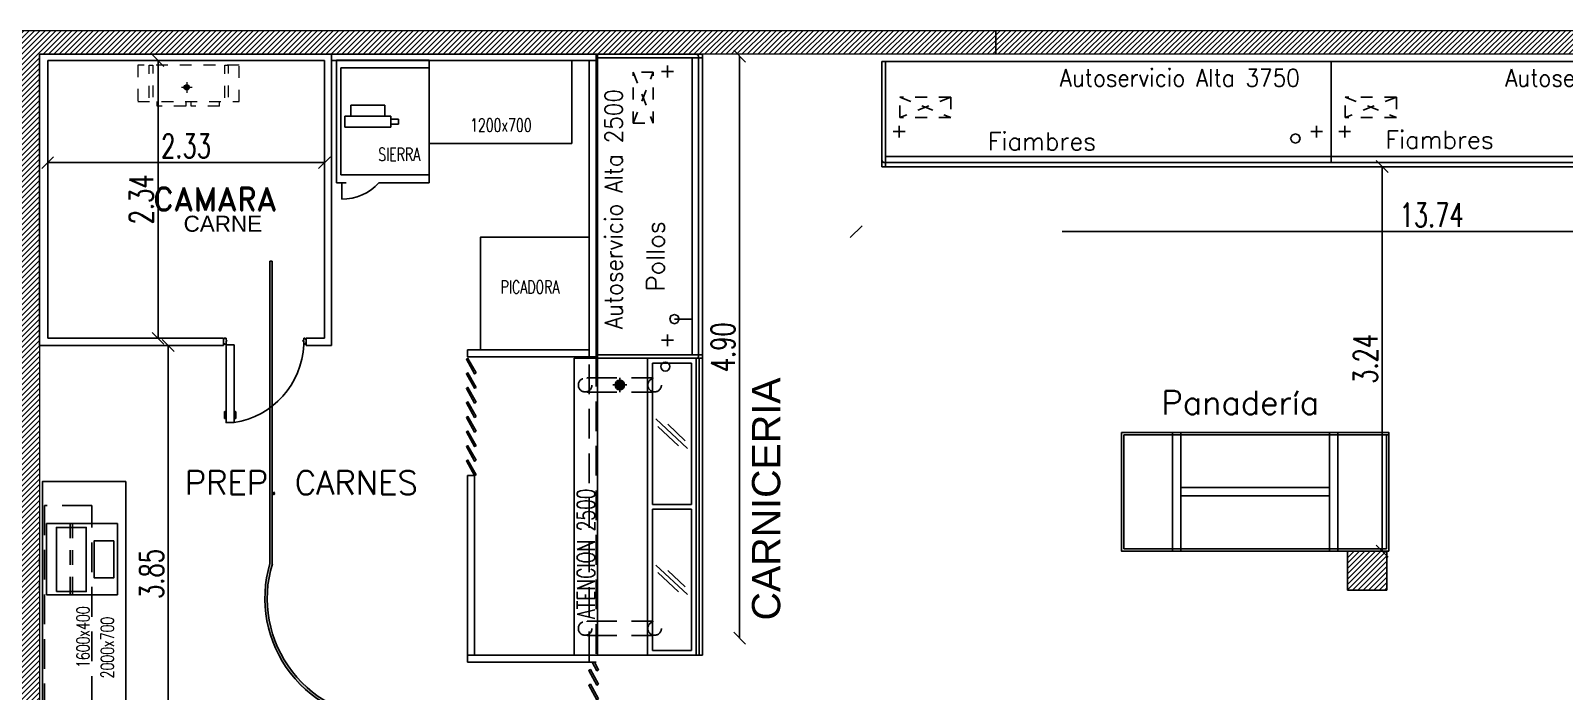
# Model space of a CAD drawing. Header units: millimetres. Extents: x 2448 to 2576, y 1154 to 1321.
# Drawn here: x 2499.49 to 2512.4, y 1220.45 to 1226.02 of the extents above; entities that cross this region are included whole.
import ezdxf
from ezdxf.enums import TextEntityAlignment as Align

# ---------------------------------------------------------------- set-up
doc = ezdxf.new("R2010")
doc.units = ezdxf.units.MM
for name, pattern in [('ACAD_ISO02W100', [15, 12, -3]), ('HIDDEN', [0.375, 0.25, -0.125]), ('HIDDEN2', [0.1875, 0.125, -0.0625]), ('TRATTEGGIATA2', [0.375, 0.25, -0.125]), ('X-REF T19$0$ACAD_ISO02W100', [15, 12, -3])]:
    doc.linetypes.add(name, pattern=pattern)
for name, color, linetype in [('0_CAMARAS', 4, 'Continuous'), ('COTAS', 7, 'Continuous'), ('E_EQUIPAMIENTO', 1, 'Continuous'), ('E_EXHIBIDORAS', 1, 'Continuous'), ('E_INOXIDABLE', 81, 'Continuous'), ('IMS - EQUIPOS', 123, 'Continuous'), ('INOXI', 1, 'Continuous'), ('T_TEXTOS', 3, 'Continuous'), ('T_TEXTOS-EQUIPAMIENTO', 5, 'Continuous'), ('X-REF T19$0$A-CARPINTERIA METALICA', 1, 'Continuous'), ('X-REF T19$0$A-HATCH', 8, 'Continuous'), ('X-REF T19$0$A-MAMPOSTERIA', 5, 'Continuous'), ('X-REF T19$0$A-MURO DE CAMARAS', 140, 'Continuous')]:
    doc.layers.add(name, color=color, linetype=linetype)
doc.layers.add('E-EVAPORADORES', color=253, linetype='Continuous', lineweight=15)
doc.styles.add('Arial', font='arial.ttf', dxfattribs={"height": 0.25})
doc.styles.add('COTAS', font='ROMANS.shx', dxfattribs={"width": 0.7})
doc.styles.add('ROMAND', font='romand', dxfattribs={"height": 0.15})
doc.styles.add('ROMANS', font='ROMANS')
doc.styles.add('ROMANS20', font='romans.shx', dxfattribs={"width": 0.9, "height": 2})
doc.styles.get("Standard").update_dxf_attribs({"font": 'arial.ttf'})
doc.styles.add('TESTI15', font='romans.shx', dxfattribs={"width": 0.9, "height": 1.5})
doc.dimstyles.new('COTA-I-N-2-85', dxfattribs={"dimscale": 0, "dimtxt": 0.2, "dimasz": 0.1, "dimexe": 0, "dimexo": 0, "dimgap": 0.04, "dimtad": 1, "dimzin": 1, "dimdsep": 46, "dimtxsty": 'COTAS', "dimblk": 'OBLIQUE', "dimcen": 0.1, "dimse1": 1, "dimse2": 1, "dimclrd": 256, "dimclre": 256, "dimclrt": 256, "dimadec": 0, "dimazin": 0, "dimtfac": 1, "dimtmove": 1, "dimatfit": 3, "dimldrblk": 'OBLIQUE', "dimfxl": 1, "dimtvp": -0.8, "dimtolj": 1, "dimtzin": 0, "dimarcsym": 0})
pattern_1 = [(45, (2241.705422, 1029.624675), (-0.0224506403, 0.0224506403), [])]

# ---------------------------------------------------------------- blocks, each defined once
blk = doc.blocks.new('_Oblique')
at = {"color": 0, "linetype": 'ByBlock', "lineweight": -2}
blk.add_line((-0.5, -0.5), (0.5, 0.5), dxfattribs=at)
blk = doc.blocks.new('*D66')
at = {"layer": 'COTAS', "linetype": 'ACAD_ISO02W100', "lineweight": -2, "transparency": 16777216}
blk.add_line((2510.866, 1221.635), (2510.866, 1224.873), dxfattribs=at)
at = {"layer": 'DEFPOINTS', "color": 0, "linetype": 'ACAD_ISO02W100', "transparency": 16777216}
for p in [(2510.741, 1224.873), (2510.866, 1224.873), (2510.741, 1221.635)]:
    blk.add_point(p, dxfattribs=at)
at = {"layer": 'COTAS', "linetype": 'ACAD_ISO02W100', "lineweight": -2, "transparency": 16777216, "xscale": 0.1, "yscale": 0.1, "zscale": 0.1}
for p, rotation in [((2510.866, 1224.873), 90), ((2510.866, 1221.635), 270)]:
    blk.add_blockref('_Oblique', p, dxfattribs=dict(at, rotation=rotation))
at = {"layer": 'COTAS', "linetype": 'ACAD_ISO02W100', "transparency": 16777216, "insert": (2510.726, 1223.254), "char_height": 0.2, "attachment_point": 5, "rotation": 90, "style": 'COTAS'}
blk.add_mtext('\\A1;3.24', dxfattribs=at)
blk = doc.blocks.new('*D67')
at = {"layer": 'COTAS', "linetype": 'ACAD_ISO02W100', "lineweight": -2, "transparency": 16777216}
blk.add_line((2505.458, 1220.902), (2505.458, 1225.802), dxfattribs=at)
at = {"layer": 'DEFPOINTS', "color": 0, "linetype": 'ACAD_ISO02W100', "transparency": 16777216}
for p in [(2504.835, 1225.802), (2505.458, 1225.802), (2504.835, 1220.902)]:
    blk.add_point(p, dxfattribs=at)
at = {"layer": 'COTAS', "linetype": 'ACAD_ISO02W100', "lineweight": -2, "transparency": 16777216, "xscale": 0.1, "yscale": 0.1, "zscale": 0.1}
for p, rotation in [((2505.458, 1225.802), 90), ((2505.458, 1220.902), 270)]:
    blk.add_blockref('_Oblique', p, dxfattribs=dict(at, rotation=rotation))
at = {"layer": 'COTAS', "linetype": 'ACAD_ISO02W100', "transparency": 16777216, "insert": (2505.318, 1223.352), "char_height": 0.2, "attachment_point": 5, "rotation": 90, "style": 'COTAS'}
blk.add_mtext('\\A1;4.90', dxfattribs=at)
blk = doc.blocks.new('*D68')
at = {"layer": 'COTAS', "linetype": 'ACAD_ISO02W100', "lineweight": -2, "transparency": 16777216}
blk.add_line((2500.648, 1223.367), (2500.648, 1219.52), dxfattribs=at)
at = {"layer": 'DEFPOINTS', "color": 0, "linetype": 'ACAD_ISO02W100', "transparency": 16777216}
for p in [(2500.519, 1223.367), (2500.434, 1219.52), (2500.648, 1219.52)]:
    blk.add_point(p, dxfattribs=at)
at = {"layer": 'COTAS', "linetype": 'ACAD_ISO02W100', "lineweight": -2, "transparency": 16777216, "xscale": 0.1, "yscale": 0.1, "zscale": 0.1}
for p, rotation in [((2500.648, 1223.367), 90), ((2500.648, 1219.52), 270)]:
    blk.add_blockref('_Oblique', p, dxfattribs=dict(at, rotation=rotation))
at = {"layer": 'COTAS', "linetype": 'ACAD_ISO02W100', "transparency": 16777216, "insert": (2500.508, 1221.443), "char_height": 0.2, "attachment_point": 5, "rotation": 90, "style": 'COTAS'}
blk.add_mtext('\\A1;3.85', dxfattribs=at)
blk = doc.blocks.new('*D89')
at = {"layer": 'COTAS', "linetype": 'ACAD_ISO02W100', "lineweight": -2, "transparency": 16777216}
blk.add_line((2500.562, 1223.427), (2500.562, 1225.767), dxfattribs=at)
at = {"layer": 'DEFPOINTS', "color": 0, "linetype": 'ACAD_ISO02W100', "transparency": 16777216}
for p in [(2500.562, 1225.767), (2500.86, 1225.767), (2500.373, 1223.427)]:
    blk.add_point(p, dxfattribs=at)
at = {"layer": 'COTAS', "linetype": 'ACAD_ISO02W100', "lineweight": -2, "transparency": 16777216, "xscale": 0.1, "yscale": 0.1, "zscale": 0.1}
for p, rotation in [((2500.562, 1225.767), 90), ((2500.562, 1223.427), 270)]:
    blk.add_blockref('_Oblique', p, dxfattribs=dict(at, rotation=rotation))
at = {"layer": 'COTAS', "linetype": 'ACAD_ISO02W100', "transparency": 16777216, "insert": (2500.422, 1224.597), "char_height": 0.2, "attachment_point": 5, "rotation": 90, "style": 'COTAS'}
blk.add_mtext('\\A1;2.34', dxfattribs=at)
blk = doc.blocks.new('*D69')
at = {"layer": 'COTAS', "linetype": 'ACAD_ISO02W100', "lineweight": -2, "transparency": 16777216}
blk.add_line((2501.963, 1224.906), (2499.633, 1224.906), dxfattribs=at)
at = {"layer": 'DEFPOINTS', "color": 0, "linetype": 'ACAD_ISO02W100', "transparency": 16777216}
for p in [(2499.633, 1225.291), (2501.963, 1225.291), (2499.633, 1224.906)]:
    blk.add_point(p, dxfattribs=at)
at = {"layer": 'COTAS', "linetype": 'ACAD_ISO02W100', "lineweight": -2, "transparency": 16777216, "xscale": 0.1, "yscale": 0.1, "zscale": 0.1, "rotation": 180}
blk.add_blockref('_Oblique', (2499.633, 1224.906), dxfattribs=at)
at = {"layer": 'COTAS', "linetype": 'ACAD_ISO02W100', "lineweight": -2, "transparency": 16777216, "xscale": 0.1, "yscale": 0.1, "zscale": 0.1}
blk.add_blockref('_Oblique', (2501.963, 1224.906), dxfattribs=at)
at = {"layer": 'COTAS', "linetype": 'ACAD_ISO02W100', "transparency": 16777216, "insert": (2500.798, 1225.046), "char_height": 0.2, "attachment_point": 5, "style": 'COTAS'}
blk.add_mtext('\\A1;2.33', dxfattribs=at)
blk = doc.blocks.new('*D94')
at = {"layer": 'COTAS', "linetype": 'ACAD_ISO02W100', "lineweight": -2, "transparency": 16777216}
blk.add_line((2520.173, 1224.325), (2506.438, 1224.325), dxfattribs=at)
at = {"layer": 'DEFPOINTS', "color": 0, "linetype": 'ACAD_ISO02W100', "transparency": 16777216}
for p in [(2506.438, 1224.873), (2520.173, 1224.873), (2506.438, 1224.325)]:
    blk.add_point(p, dxfattribs=at)
at = {"layer": 'COTAS', "linetype": 'ACAD_ISO02W100', "lineweight": -2, "transparency": 16777216, "xscale": 0.1, "yscale": 0.1, "zscale": 0.1, "rotation": 180}
blk.add_blockref('_Oblique', (2506.438, 1224.325), dxfattribs=at)
at = {"layer": 'COTAS', "linetype": 'ACAD_ISO02W100', "lineweight": -2, "transparency": 16777216, "xscale": 0.1, "yscale": 0.1, "zscale": 0.1}
blk.add_blockref('_Oblique', (2520.173, 1224.325), dxfattribs=at)
at = {"layer": 'COTAS', "linetype": 'ACAD_ISO02W100', "transparency": 16777216, "insert": (2511.283, 1224.465), "char_height": 0.2, "attachment_point": 5, "style": 'COTAS'}
blk.add_mtext('\\A1;13.74', dxfattribs=at)
blk = doc.blocks.new('EVAPORADOR')
at = {"layer": 'E-EVAPORADORES', "linetype": 'HIDDEN', "ltscale": 0.5}
for p, q in [((-0.41, 0), (-0.41, -1.14)), ((0, 0), (-0.41, 0)), ((0, -1.14), (0, 0)), ((-0.46, -0.54), (-0.46, -0.22)), ((-0.41, -0.54), (-0.46, -0.54)), ((-0.46, -0.92), (-0.46, -0.6)), ((-0.46, -0.6), (-0.41, -0.6)), ((-0.41, -0.54), (-0.41, -0.6)), ((-0.41, -1.14), (0, -1.14))]:
    blk.add_line(p, q, dxfattribs=at)
at = {"layer": 'E-EVAPORADORES', "linetype": 'Continuous', "lineweight": 5}
for p, q in [((-0.46, -0.22), (-0.41, -0.22)), ((-0.25, -0.611), (-0.25, -0.491)), ((-0.19, -0.551), (-0.31, -0.551)), ((-0.275, -0.551), (-0.225, -0.551)), ((-0.46, -0.92), (-0.41, -0.92))]:
    blk.add_line(p, q, dxfattribs=at)
at = {"layer": 'E-EVAPORADORES', "linetype": 'HIDDEN', "ltscale": 0.5, "flags": 128}
for points in [[(0, -0.128), (0, -0.168), (-0.41, -0.168), (-0.41, -0.128)], [(0, -0.978), (0, -1.018), (-0.41, -1.018), (-0.41, -0.978)]]:
    blk.add_lwpolyline(points, close=True, dxfattribs=at)
at = {"layer": 'E-EVAPORADORES', "linetype": 'Continuous', "lineweight": 5}
for radius in [0.03, 0.02]:
    blk.add_circle((-0.25, -0.551), radius, dxfattribs=at)
blk = doc.blocks.new('lateral derecho')
at = {"layer": 'E_EXHIBIDORAS', "color": 1}
for p, q in [((412153, 429715), (412153, 430550)), ((412153, 430550), (412153, 429700)), ((412153, 430550), (412153, 429700)), ((412153, 430550), (412153, 429700))]:
    blk.add_line(p, q, dxfattribs=at)
at = {"layer": 'E_EXHIBIDORAS'}
for p in [(412153, 429665), (412183, 430550)]:
    blk.add_line(p, (412153, 430550), dxfattribs=at)
at = {"layer": 'E_EXHIBIDORAS', "color": 3, "linetype": 'ByBlock'}
for p, q in [((412153, 429665), (412153, 430550)), ((412183, 429665), (412183, 430550)), ((412183, 429665), (412183, 430550)), ((412183, 429665), (412183, 430550)), ((412168, 429700), (412153, 429700)), ((412153, 429665), (412183, 429665))]:
    blk.add_line(p, q, dxfattribs=at)
at = {"layer": 'E_EXHIBIDORAS', "color": 3}
blk.add_line((412183, 429665), (412183, 430550), dxfattribs=at)
at = {"layer": 'E_EXHIBIDORAS', "color": 1, "linetype": 'ByBlock'}
blk.add_line((412183, 429665), (412183, 429715), dxfattribs=at)
at = {"layer": 'E_EXHIBIDORAS', "color": 3, "linetype": 'ByBlock'}
blk.add_arc((412167, 429716), 15.8, 272.9635, 357.0365, dxfattribs=at)
blk = doc.blocks.new('3750')
at = {"layer": 'E_EXHIBIDORAS'}
for p, q in [((408195, 430550), (411945, 430550)), ((408195, 430550), (408195, 429700)), ((411945, 430550), (411945, 429700)), ((408310, 429960), (408260, 429960)), ((408310, 429960), (408310, 430010)), ((408310, 429960), (408360, 429960)), ((408310, 429960), (408310, 429910)), ((411617, 429931), (411605, 429902)), ((411646, 429942), (411617, 429931)), ((411674, 429930), (411646, 429942)), ((411685, 429902), (411674, 429930)), ((411824, 429960), (411774, 429960)), ((411824, 429960), (411824, 430010)), ((411824, 429960), (411874, 429960)), ((411824, 429960), (411824, 429910)), ((411605, 429902), (411617, 429874)), ((411617, 429874), (411645, 429862)), ((411645, 429862), (411674, 429874)), ((411674, 429874), (411685, 429902)), ((411945, 429700), (408195, 429700)), ((408225, 429665), (408195, 429665)), ((409445, 429665), (411945, 429665))]:
    blk.add_line(p, q, dxfattribs=at)
at = {"layer": 'E_EXHIBIDORAS', "linetype": 'TRATTEGGIATA2'}
for p, q in [((408745, 430250), (408315, 430250)), ((408745, 430250), (408315, 430080)), ((408315, 430250), (408745, 430080)), ((408315, 430080), (408315, 430250)), ((408745, 430250), (408745, 430080)), ((408745, 430080), (408315, 430080))]:
    blk.add_line(p, q, dxfattribs=at)
at = {"layer": 'E_EXHIBIDORAS', "color": 3}
for p, q in [((411945, 429752), (408195, 429752)), ((408195, 429665), (411945, 429665))]:
    blk.add_line(p, q, dxfattribs=at)
at = {"layer": 'E_EXHIBIDORAS', "color": 5, "style": 'TESTI15', "width": 0.9}
blk.add_text('Autoservicio Alta 3750', height=148, dxfattribs=at).set_placement((410672, 430417), align=Align.MIDDLE)
blk = doc.blocks.new('atencion 2500 cuerpo')
at = {"layer": 'E_EXHIBIDORAS'}
blk.add_hatch(color=256, dxfattribs=at).paths.add_polyline_path([(-0.185, -0.383, 1), (-0.265, -0.383, 1)])
blk.add_hatch(color=256, dxfattribs=at).paths.add_polyline_path([(-0.185, -0.383, 1), (-0.265, -0.383, 1)])
for p, q in [((-2.5, 0), (-2.5, -1.05)), ((-2.5, 0), (-2.5, -1.05)), ((0, 0), (-2.5, 0)), ((0, 0), (0, -1.05)), ((0, 0), (0, -1.05)), ((-2.5, 0), (-2.5, -0.005)), ((-1.23, 0), (-1.23, -0.005)), ((0, 0), (0, -0.005)), ((0, -0.195), (-2.5, -0.195)), ((-0.165, -0.383), (-0.285, -0.383)), ((-0.275, -0.383), (-0.175, -0.383)), ((-0.225, -0.443), (-0.225, -0.323)), ((-0.225, -0.333), (-0.225, -0.433)), ((0, -0.617), (-2.499, -0.617)), ((-2.5, -1.027), (0, -1.027)), ((-2.5, -1.05), (-2.5, -1.08)), ((0, -1.05), (-2.5, -1.05)), ((0, -1.08), (-2.5, -1.08)), ((0, -1.05), (0, -1.08)), ((0, -1.05), (0, -1.08))]:
    blk.add_line(p, q, dxfattribs=at)
at = {"layer": 'E_EXHIBIDORAS', "color": 5, "linetype": 'HIDDEN'}
for p, q in [((-2.335, -0.107), (-2.335, -0.661)), ((-2.214, -0.107), (-2.214, -0.661)), ((-0.286, -0.107), (-0.286, -0.661)), ((-0.165, -0.107), (-0.165, -0.661))]:
    blk.add_line(p, q, dxfattribs=at)
at = {"layer": 'E_EXHIBIDORAS', "color": 5}
for p, q in [((-2.335, -0.107), (-2.329, -0.107)), ((-2.214, -0.107), (-2.22, -0.107)), ((-0.165, -0.107), (-0.171, -0.107)), ((-2.46, -0.657), (-2.46, -0.987)), ((-2.46, -0.657), (-1.27, -0.657)), ((-2.329, -0.661), (-2.335, -0.661)), ((-2.214, -0.661), (-2.22, -0.661)), ((-1.27, -0.657), (-1.27, -0.987)), ((-1.23, -0.657), (-1.23, -0.987)), ((-0.04, -0.657), (-1.23, -0.657)), ((-1.23, -0.657), (-1.23, -0.987)), ((-0.04, -0.657), (-1.23, -0.657)), ((-0.28, -0.661), (-0.286, -0.661)), ((-0.28, -0.661), (-0.286, -0.661)), ((-0.165, -0.661), (-0.171, -0.661)), ((-0.165, -0.661), (-0.171, -0.661)), ((-0.04, -0.657), (-0.04, -0.987)), ((-0.04, -0.657), (-0.04, -0.987)), ((-1.27, -0.987), (-2.46, -0.987)), ((-1.23, -0.987), (-0.04, -0.987)), ((-1.23, -0.987), (-0.04, -0.987))]:
    blk.add_line(p, q, dxfattribs=at)
at = {"layer": 'E_EXHIBIDORAS', "color": 5, "linetype": 'Continuous'}
for p, q in [((-1.741, -0.685), (-1.989, -0.953)), ((-1.805, -0.704), (-1.966, -0.876)), ((-0.511, -0.685), (-0.759, -0.953)), ((-0.511, -0.685), (-0.759, -0.953)), ((-0.575, -0.704), (-0.736, -0.876)), ((-0.575, -0.704), (-0.736, -0.876)), ((-1.786, -0.787), (-1.925, -0.934)), ((-0.556, -0.787), (-0.695, -0.934)), ((-0.556, -0.787), (-0.695, -0.934))]:
    blk.add_line(p, q, dxfattribs=at)
at = {"layer": 'E_EXHIBIDORAS', "color": 5, "linetype": 'HIDDEN'}
for centre in [(-2.275, -0.091), (-0.226, -0.091), (-2.275, -0.676), (-0.226, -0.676)]:
    blk.add_circle(centre, 0.057, dxfattribs=at)
at = {"layer": 'E_EXHIBIDORAS'}
blk.add_circle((-0.225, -0.383), 0.04, dxfattribs=at)
blk.add_circle((-0.225, -0.383), 0.04, dxfattribs=at)
at = {"layer": 'E_EXHIBIDORAS', "ltscale": 3}
blk.add_circle((-0.07, -0.766), 0.0375, dxfattribs=at)
blk.add_circle((-0.07, -0.766), 0.0375, dxfattribs=at)
at = {"layer": 'E_EXHIBIDORAS', "color": 5, "style": 'ROMANS20', "width": 0.7}
blk.add_text('ATENCION 2500', height=0.15, dxfattribs=at).set_placement((-2.195, -0.174))
blk = doc.blocks.new('2500')
at = {"layer": 'E_EXHIBIDORAS'}
for p, q in [((411945, 428701), (409445, 428701)), ((409445, 428701), (409445, 427851)), ((411945, 428701), (411945, 427851)), ((409567, 428111), (409517, 428111)), ((409567, 428111), (409567, 428161)), ((409567, 428111), (409567, 428061)), ((409567, 428111), (409617, 428111)), ((411830, 428111), (411780, 428111)), ((411830, 428111), (411830, 428161)), ((411830, 428111), (411830, 428061)), ((411830, 428111), (411880, 428111)), ((409705, 428053), (409717, 428081)), ((409717, 428026), (409705, 428053)), ((409717, 428081), (409745, 428093)), ((409745, 428013), (409717, 428026)), ((409745, 428093), (409774, 428082)), ((409745, 427903), (409745, 428053)), ((409774, 428025), (409745, 428013)), ((409774, 428082), (409785, 428053)), ((409785, 428053), (409774, 428025)), ((409445, 427851), (411945, 427851)), ((411915, 427816), (411945, 427816))]:
    blk.add_line(p, q, dxfattribs=at)
at = {"layer": 'E_EXHIBIDORAS', "linetype": 'TRATTEGGIATA2'}
for p, q in [((411395, 428401), (411825, 428401)), ((411395, 428401), (411825, 428231)), ((411825, 428401), (411395, 428231)), ((411395, 428401), (411395, 428231)), ((411825, 428231), (411825, 428401)), ((411395, 428231), (411825, 428231))]:
    blk.add_line(p, q, dxfattribs=at)
at = {"layer": 'E_EXHIBIDORAS', "color": 3}
for p, q in [((409445, 427903), (411945, 427903)), ((411945, 427816), (409445, 427816))]:
    blk.add_line(p, q, dxfattribs=at)
at = {"layer": 'E_EXHIBIDORAS', "color": 5, "style": 'TESTI15', "width": 0.9}
blk.add_text('Autoservicio Alta 2500', height=148, dxfattribs=at).set_placement((410672, 428568), align=Align.MIDDLE)
blk = doc.blocks.new('X-REF T19$0$A$C721D5630')
at = {"layer": 'X-REF T19$0$A-CARPINTERIA METALICA'}
for p, q in [((0, 0.709), (0, 0.702)), ((0, 0.702), (0.007, 0.702)), ((0.007, 0.667), (0, 0.667)), ((0, 0.667), (0, 0.66)), ((0.007, 0.702), (0.007, 0.709)), ((0.007, 0.709), (0.022, 0.709)), ((0.007, 0.66), (0.007, 0.667)), ((0.022, 0.66), (0.007, 0.66)), ((0.022, 0.709), (0.022, 0.691)), ((0.022, 0.691), (0.029, 0.691)), ((0.029, 0.684), (0.022, 0.684)), ((0.022, 0.684), (0.022, 0.653)), ((0.029, 0.691), (0.029, 0.684)), ((0.675, 0.691), (0.668, 0.691)), ((0.668, 0.691), (0.668, 0.684)), ((0.668, 0.684), (0.675, 0.684)), ((0.688, 0.709), (0.675, 0.709)), ((0.675, 0.709), (0.675, 0.691)), ((0.675, 0.684), (0.675, 0.653)), ((0.675, 0.66), (0.688, 0.66)), ((0.688, 0.702), (0.688, 0.709)), ((0.695, 0.702), (0.688, 0.702)), ((0.688, 0.66), (0.688, 0.667)), ((0.688, 0.667), (0.695, 0.667)), ((0.695, 0.709), (0.695, 0.702)), ((0.695, 0.667), (0.695, 0.66)), ((0.022, 0.05), (0.015, 0.05)), ((0.022, 0.04), (0.015, 0.04)), ((0.089, 0.05), (0.096, 0.05)), ((0.089, 0.04), (0.096, 0.04))]:
    blk.add_line(p, q, dxfattribs=at)
blk.add_lwpolyline([(0.089, 0.653), (0.089, 0), (0.022, 0), (0.022, 0.653)], close=True, dxfattribs=at)
for points in [[(0.011, 0.033), (0.013, 0.033, 0.414214), (0.015, 0.035), (0.015, 0.089, 0.414214), (0.013, 0.092), (0.011, 0.092, 0.414214), (0.008, 0.089), (0.008, 0.035, 0.414214)], [(0.101, 0.033), (0.099, 0.033, -0.414214), (0.096, 0.035), (0.096, 0.089, -0.414214), (0.099, 0.092), (0.101, 0.092, -0.414214), (0.104, 0.089), (0.104, 0.035, -0.414214)]]:
    blk.add_lwpolyline(points, format="xyb", close=True, dxfattribs=at)
blk.add_arc((-0.017, 0.685), 0.693, 278.8092, 357.4024, dxfattribs=at)
blk = doc.blocks.new('SIERRA')
at = {"layer": 'E_EQUIPAMIENTO'}
for p, q in [((960.506, 1359.01), (960.506, 1359.147)), ((960.506, 1359.01), (960.506, 1359.147)), ((959.77, 1358.942), (959.77, 1359.01)), ((959.77, 1357.977), (959.77, 1359.01)), ((960.193, 1359.01), (959.77, 1359.01)), ((959.77, 1358.942), (960.513, 1358.942)), ((959.77, 1358.942), (960.513, 1358.942)), ((960.513, 1359.01), (960.468, 1359.01)), ((960.551, 1359.01), (960.506, 1359.01)), ((960.513, 1358.04), (960.513, 1358.942)), ((960.513, 1358.04), (960.513, 1358.942)), ((960.551, 1357.977), (960.551, 1359.01)), ((960.551, 1357.977), (960.551, 1359.01)), ((960.481, 1358.54), (960.092, 1358.54)), ((960.092, 1358.448), (960.092, 1358.54)), ((960.481, 1358.54), (960.092, 1358.54)), ((960.092, 1358.448), (960.092, 1358.54)), ((960.481, 1358.448), (960.481, 1358.54)), ((960.092, 1358.516), (960.028, 1358.516)), ((960.028, 1358.472), (960.028, 1358.516)), ((960.092, 1358.516), (960.028, 1358.516)), ((960.028, 1358.472), (960.028, 1358.516)), ((960.092, 1358.472), (960.028, 1358.472)), ((960.092, 1358.472), (960.028, 1358.472)), ((960.481, 1358.448), (960.092, 1358.448)), ((960.481, 1358.448), (960.092, 1358.448)), ((960.144, 1358.354), (960.144, 1358.448)), ((960.144, 1358.354), (960.144, 1358.448)), ((960.428, 1358.354), (960.428, 1358.448)), ((960.428, 1358.354), (960.428, 1358.448)), ((960.428, 1358.354), (960.144, 1358.354)), ((960.428, 1358.354), (960.144, 1358.354)), ((959.77, 1358.04), (960.513, 1358.04)), ((959.77, 1358.04), (960.513, 1358.04)), ((959.77, 1357.977), (960.551, 1357.977)), ((959.77, 1357.977), (960.551, 1357.977))]:
    blk.add_line(p, q, dxfattribs=at)
blk.add_arc((960.506, 1358.72), 0.427, 90, 137.2036, dxfattribs=at)
blk.add_arc((960.506, 1358.72), 0.427, 90, 137.2036, dxfattribs=at)
blk = doc.blocks.new('Envasadora Resinite')
at = {"layer": 'E_EQUIPAMIENTO'}
for p, q in [((0, -0.6), (0, 0)), ((0, 0), (0.6, 0)), ((0.6, 0), (0.6, -0.6)), ((0.6, -0.6), (0, -0.6))]:
    blk.add_line(p, q, dxfattribs=at)
at = {"layer": 'E_EQUIPAMIENTO', "color": 9, "linetype": 'HIDDEN2'}
for p, q in [((0, -0.2), (0.0275, -0.2)), ((0, -0.22), (0.0275, -0.22)), ((0.5675, -0.2), (0.6, -0.2)), ((0.5675, -0.22), (0.6, -0.22))]:
    blk.add_line(p, q, dxfattribs=at)
at = {"layer": 'E_EQUIPAMIENTO', "color": 8, "linetype": 'HIDDEN2'}
for p, q in [((0.0275, -0.2), (0.5675, -0.2)), ((0.0275, -0.22), (0.5675, -0.22))]:
    blk.add_line(p, q, dxfattribs=at)
at = {"layer": 'E_EQUIPAMIENTO', "color": 8}
for points in [[(0.0275, -0.085), (0.5675, -0.085), (0.5675, -0.335), (0.0275, -0.335)], [(0.455, -0.5675), (0.455, -0.4025), (0.1425, -0.4025), (0.1425, -0.5675)]]:
    blk.add_lwpolyline(points, close=True, dxfattribs=at)

msp = doc.modelspace()

# ---------------------------------------------------------------- hatches: boundary and pattern name
at = {"linetype": 'X-REF T19$0$ACAD_ISO02W100'}
h = msp.add_hatch(color=7, dxfattribs=at)
h.dxf.hatch_style = 1
h.paths.add_polyline_path([(2502.874, 1220.224, 0.003684), (2502.863, 1220.207, -0.346724), (2503.185, 1219.753), (2503.185, 1219.683, 0.107982), (2503.203, 1219.446), (2503.224, 1219.446, -0.040671), (2503.205, 1219.531), (2503.205, 1219.799, 0.315615)])
h.paths.add_polyline_path([(2503.229, 1219.432), (2503.207, 1219.432, 0.371417), (2503.83, 1219.057), (2506.078, 1219.057, -0.406276), (2506.516, 1218.699), (2506.516, 1216.317), (2506.536, 1216.317), (2506.536, 1218.7, 0.35745), (2506.149, 1219.077), (2503.644, 1219.077, -0.273618)])
h.paths.add_polyline_path([(2501.524, 1221.529), (2501.524, 1224.076), (2501.504, 1224.076), (2501.504, 1221.532, 0.488951), (2502.444, 1220.21), (2502.622, 1220.21, -0.13644), (2502.863, 1220.207, -0.003684), (2502.874, 1220.224, 0.138039), (2502.619, 1220.23), (2502.532, 1220.23, -0.516954)])
at = {"layer": 'X-REF T19$0$A-HATCH'}
h = msp.add_hatch(dxfattribs=at)
h.set_pattern_fill('ANSI31', color=256, scale=0.01, style=0)
h.set_pattern_definition(pattern_1)
h.paths.add_polyline_path([(2505.8, 1226.017), (2499.365, 1226.017), (2499.365, 1225.819), (2499.564, 1225.819), (2499.564, 1225.819), (2505.8, 1225.819)])
h = msp.add_hatch(dxfattribs=at)
h.set_pattern_fill('ANSI31', color=256, scale=0.01, style=0)
h.set_pattern_definition(pattern_1)
h.paths.add_polyline_path([(2514.566, 1226.017), (2505.8, 1226.017), (2505.8, 1225.819), (2514.566, 1225.819)])
h = msp.add_hatch(dxfattribs=at)
h.set_pattern_fill('ANSI31', color=256, scale=0.01, style=0)
h.set_pattern_definition(pattern_1)
h.paths.add_polyline_path([(2499.564, 1225.819), (2499.365, 1225.819), (2499.365, 1221.792), (2499.564, 1221.792)])
h = msp.add_hatch(dxfattribs=at)
h.set_pattern_fill('ANSI31', color=256, scale=0.01, style=0)
h.set_pattern_definition(pattern_1)
h.paths.add_polyline_path([(2499.564, 1216.224), (2499.365, 1216.224), (2499.365, 1221.792), (2499.564, 1221.792), (2499.564, 1219.52), (2502.611, 1219.519), (2502.611, 1219.322), (2502.175, 1219.321), (2502.175, 1217.519), (2501.824, 1217.519), (2501.824, 1217.618), (2502.076, 1217.618), (2502.076, 1219.321), (2500.874, 1219.321), (2500.874, 1217.618), (2501.186, 1217.618), (2501.186, 1217.519), (2500.654, 1217.519), (2500.654, 1217.618), (2500.765, 1217.618), (2500.765, 1219.321), (2499.564, 1219.321), (2499.564, 1217.618), (2500.016, 1217.618), (2500.016, 1217.519), (2499.564, 1217.519)])
h = msp.add_hatch(dxfattribs=at)
h.set_pattern_fill('ANSI31', color=256, scale=0.01, style=0)
h.set_pattern_definition(pattern_1)
h.paths.add_polyline_path([(2510.905, 1221.635), (2510.576, 1221.635), (2510.576, 1221.305), (2510.905, 1221.305)])
h.paths.add_polyline_path([(2504.747, 1219.52), (2504.111, 1219.52), (2504.111, 1219.322), (2504.747, 1219.322)])

# ---------------------------------------------------------------- linework, layer by layer
at = {"linetype": 'X-REF T19$0$ACAD_ISO02W100'}
for p, q in [((2501.504, 1224.076), (2501.504, 1221.529)), ((2501.504, 1224.076), (2501.524, 1224.076)), ((2501.524, 1224.076), (2501.524, 1221.529))]:
    msp.add_line(p, q, dxfattribs=at)
at = {"color": 8}
for points in [[(2503.24, 1223.135), (2503.171, 1223.258), (2503.158, 1223.25), (2503.226, 1223.127)], [(2503.24, 1223.013), (2503.171, 1223.136), (2503.158, 1223.129), (2503.226, 1223.006)], [(2503.24, 1222.89), (2503.171, 1223.013), (2503.158, 1223.005), (2503.226, 1222.882)], [(2503.24, 1222.768), (2503.171, 1222.891), (2503.158, 1222.884), (2503.226, 1222.761)], [(2503.24, 1222.645), (2503.171, 1222.768), (2503.158, 1222.76), (2503.226, 1222.637)], [(2503.24, 1222.523), (2503.171, 1222.646), (2503.158, 1222.639), (2503.226, 1222.516)], [(2503.24, 1222.4), (2503.171, 1222.523), (2503.158, 1222.515), (2503.226, 1222.392)], [(2503.24, 1222.278), (2503.171, 1222.401), (2503.158, 1222.394), (2503.226, 1222.271)], [(2504.27, 1220.514), (2504.201, 1220.637), (2504.188, 1220.63), (2504.256, 1220.507)], [(2504.27, 1220.391), (2504.201, 1220.514), (2504.188, 1220.506), (2504.256, 1220.383)]]:
    msp.add_lwpolyline(points, close=True, dxfattribs=at)
msp.add_lwpolyline([(2504.217, 1220.699), (2504.256, 1220.628), (2504.27, 1220.636), (2504.235, 1220.699)], dxfattribs=at)
at = {"linetype": 'X-REF T19$0$ACAD_ISO02W100'}
for radius, start, end in [(1.027, 163.3088, 272.4658), (1.007, 163.1427, 272.4902)]:
    msp.add_arc((2502.488, 1221.237), radius, start, end, dxfattribs=at)
at = {"layer": '0_CAMARAS'}
for p, q in [((2502.975, 1225.819), (2499.564, 1225.819)), ((2499.564, 1225.819), (2499.564, 1223.367)), ((2499.633, 1225.767), (2501.963, 1225.767)), ((2499.633, 1225.767), (2499.633, 1223.427)), ((2501.963, 1225.767), (2501.963, 1223.707)), ((2502.023, 1225.767), (2502.023, 1225.819)), ((2502.023, 1225.767), (2502.023, 1223.367)), ((2502.023, 1225.767), (2504.251, 1225.767)), ((2502.844, 1225.767), (2504.191, 1225.767)), ((2502.975, 1225.819), (2504.251, 1225.819)), ((2504.191, 1223.271), (2504.191, 1225.767)), ((2504.191, 1225.767), (2504.191, 1225.067)), ((2504.251, 1225.819), (2504.251, 1223.271)), ((2501.963, 1223.707), (2501.963, 1223.427)), ((2499.633, 1223.427), (2501.113, 1223.427)), ((2501.808, 1223.427), (2501.963, 1223.427)), ((2499.564, 1223.367), (2501.113, 1223.367)), ((2499.564, 1223.367), (2501.064, 1223.367)), ((2499.564, 1223.367), (2501.064, 1223.367)), ((2501.064, 1223.367), (2501.004, 1223.367)), ((2501.808, 1223.367), (2502.023, 1223.367)), ((2504.191, 1223.331), (2503.166, 1223.331)), ((2503.166, 1223.271), (2503.166, 1223.331)), ((2504.191, 1223.271), (2503.166, 1223.271)), ((2504.191, 1223.271), (2504.191, 1223.331)), ((2504.191, 1223.271), (2504.251, 1223.271)), ((2503.166, 1222.271), (2503.166, 1220.699)), ((2503.226, 1222.271), (2503.166, 1222.271)), ((2503.226, 1220.759), (2503.226, 1222.271)), ((2499.564, 1221.58), (2499.564, 1221.52)), ((2499.564, 1221.307), (2499.564, 1221.367)), ((2504.191, 1220.759), (2503.166, 1220.759)), ((2503.166, 1220.759), (2503.226, 1220.759)), ((2504.251, 1220.699), (2503.166, 1220.699)), ((2504.191, 1220.699), (2503.166, 1220.699)), ((2504.191, 1220.707), (2504.191, 1220.767)), ((2504.191, 1220.759), (2504.191, 1220.699)), ((2504.191, 1220.699), (2504.191, 1220.759))]:
    msp.add_line(p, q, dxfattribs=at)
at = {"layer": '0_CAMARAS', "linetype": 'X-REF T19$0$ACAD_ISO02W100'}
for p, q in [((2501.113, 1223.367), (2501.113, 1223.427)), ((2501.808, 1223.427), (2501.808, 1223.367))]:
    msp.add_line(p, q, dxfattribs=at)
at = {"layer": '0_CAMARAS', "linetype": 'HIDDEN'}
for p, q in [((2504.191, 1220.707), (2504.191, 1223.271)), ((2504.251, 1223.271), (2504.251, 1220.699))]:
    msp.add_line(p, q, dxfattribs=at)
at = {"layer": 'E_EQUIPAMIENTO'}
for p, q in [((2502.844, 1225.767), (2504.044, 1225.767)), ((2504.044, 1225.767), (2504.044, 1225.067))]:
    msp.add_line(p, q, dxfattribs=at)
msp.add_lwpolyline([(2504.191, 1224.28), (2504.191, 1223.331), (2503.277, 1223.331), (2503.277, 1224.28)], close=True, dxfattribs=at)
at = {"layer": 'IMS - EQUIPOS'}
for p, q in [((2509.102, 1222.635), (2509.102, 1221.635)), ((2509.172, 1222.635), (2509.172, 1221.635)), ((2510.922, 1222.635), (2510.422, 1222.635)), ((2510.422, 1222.635), (2510.422, 1221.635)), ((2510.922, 1222.615), (2510.422, 1222.615)), ((2510.492, 1222.635), (2510.492, 1221.635)), ((2509.172, 1222.17), (2510.422, 1222.17)), ((2509.172, 1222.1), (2510.422, 1222.1)), ((2510.422, 1222.17), (2510.422, 1222.1))]:
    msp.add_line(p, q, dxfattribs=at)
msp.add_lwpolyline([(2508.672, 1222.635), (2510.922, 1222.635), (2510.922, 1221.635), (2508.672, 1221.635), (2508.672, 1222.635)], dxfattribs=at)
msp.add_lwpolyline([(2508.692, 1222.615), (2510.902, 1222.615), (2510.902, 1221.655), (2508.692, 1221.655)], close=True, dxfattribs=at)
at = {"layer": 'INOXI'}
for points in [[(2504.044, 1225.067), (2502.844, 1225.067), (2502.844, 1225.767), (2504.044, 1225.767)], [(2500.29, 1222.222), (2500.29, 1220.22), (2499.59, 1220.22), (2499.59, 1222.222)]]:
    msp.add_lwpolyline(points, close=True, dxfattribs=at)
at = {"layer": 'INOXI', "color": 8, "linetype": 'HIDDEN'}
msp.add_lwpolyline([(2500.005, 1220.333), (2500.005, 1222.02), (2499.605, 1222.02), (2499.605, 1220.333)], close=True, dxfattribs=at)
at = {"layer": 'X-REF T19$0$A-MAMPOSTERIA', "lineweight": 13}
for p, q in [((2521.535, 1226.017), (2499.365, 1226.017)), ((2521.336, 1225.819), (2499.564, 1225.819)), ((2499.564, 1225.819), (2499.564, 1219.52))]:
    msp.add_line(p, q, dxfattribs=at)
at = {"layer": 'X-REF T19$0$A-MAMPOSTERIA', "linetype": 'X-REF T19$0$ACAD_ISO02W100'}
for p, q in [((2510.906, 1221.635), (2510.576, 1221.635)), ((2510.576, 1221.305), (2510.576, 1221.635)), ((2510.905, 1221.305), (2510.905, 1221.635)), ((2510.576, 1221.305), (2510.906, 1221.305))]:
    msp.add_line(p, q, dxfattribs=at)
at = {"layer": 'X-REF T19$0$A-MURO DE CAMARAS', "linetype": 'Continuous'}
msp.add_line((2507.615, 1225.819), (2507.615, 1226.017), dxfattribs=at)
at = {"layer": 'X-REF T19$0$A-MURO DE CAMARAS', "lineweight": 13}
for p, q in [((2499.564, 1225.819), (2502.018, 1225.819)), ((2499.564, 1223.378), (2499.564, 1225.819)), ((2499.633, 1225.767), (2501.933, 1225.767))]:
    msp.add_line(p, q, dxfattribs=at)
at = {"layer": 'X-REF T19$0$A-MURO DE CAMARAS'}
msp.add_line((2499.633, 1225.767), (2501.933, 1225.767), dxfattribs=at)

# ---------------------------------------------------------------- block references
at = {"xscale": 0.7491275769189087, "yscale": 0.7491275769189087, "zscale": 0.7491275769189087, "rotation": 90}
msp.add_blockref('EVAPORADOR', (2500.391, 1225.727), dxfattribs=at)
at = {"rotation": 90}
msp.add_blockref('atencion 2500 cuerpo', (2504.066, 1223.259), dxfattribs=at)
at = {"layer": 'E_EQUIPAMIENTO'}
for name, p, rotation in [('SIERRA', (3462.614, 2583.745), 179.9999999992567), ('Envasadora Resinite', (2499.622, 1221.267), 90)]:
    msp.add_blockref(name, p, dxfattribs=dict(at, rotation=rotation))
at = {"layer": 'E_EXHIBIDORAS', "yscale": 0.0010000000002037, "zscale": 0.0010000000002037, "rotation": 90}
for name, p, xscale in [('lateral derecho', (2934.811, 813.636), 0.0010000000002037), ('2500', (2932.962, 813.843), 0.0010000000002037), ('lateral derecho', (2934.811, 1635.442), -0.0010000000002037)]:
    msp.add_blockref(name, p, dxfattribs=dict(at, xscale=xscale))
at = {"layer": 'E_EXHIBIDORAS', "yscale": 0.0010000000002037, "zscale": 0.0010000000002037}
for name, p, xscale in [('lateral derecho', (2918.839, 795.207), -0.0010000000002037), ('3750', (2098.491, 795.207), 0.0010000000002037), ('3750', (2102.241, 795.207), 0.0010000000002037)]:
    msp.add_blockref(name, p, dxfattribs=dict(at, xscale=xscale))
at = {"layer": 'X-REF T19$0$A-CARPINTERIA METALICA', "linetype": 'X-REF T19$0$ACAD_ISO02W100'}
msp.add_blockref('X-REF T19$0$A$C721D5630', (2501.113, 1222.718), dxfattribs=at)

# ---------------------------------------------------------------- texts
for s, height, style, p in [('CAMARA', 0.1943, 'ROMAND', (2500.52, 1224.502)), ('CARNE', 0.1353, 'Arial', (2500.777, 1224.324))]:
    msp.add_text(s, height=height, dxfattribs=dict(style=style)).set_placement(p)
at = {"insert": (2505.562, 1221.051), "char_height": 0.23751, "width": 2.19256, "attachment_point": 1, "rotation": 90}
msp.add_mtext('{\\fArial|b0|i0|c0|p34;CARNICERIA}', dxfattribs=at)
at = {"layer": 'E_EQUIPAMIENTO', "color": 9, "style": 'ROMANS', "width": 0.7}
msp.add_text('SIERRA', height=0.11, rotation=360, dxfattribs=at).set_placement((2502.416, 1224.921))
msp.add_text('PICADORA', height=0.11, dxfattribs=at).set_placement((2503.446, 1223.804))
at = {"layer": 'E_INOXIDABLE', "color": 9, "style": 'ROMANS', "width": 0.7}
msp.add_text('1200x700', height=0.11, dxfattribs=at).set_placement((2503.189, 1225.167))
for s, p in [('1600x400', (2499.986, 1220.652)), ('2000x700', (2500.19, 1220.564))]:
    msp.add_text(s, height=0.11, rotation=90, dxfattribs=at).set_placement(p)
at = {"layer": 'T_TEXTOS', "style": 'ROMANS'}
for s, p in [('Panadería', (2509.008, 1222.786)), ('PREP. CARNES', (2500.787, 1222.112))]:
    msp.add_text(s, height=0.2, dxfattribs=at).set_placement(p)
at = {"layer": 'T_TEXTOS-EQUIPAMIENTO', "style": 'ROMANS'}
for p in [(2510.893, 1225.024), (2507.546, 1225.011)]:
    msp.add_text('Fiambres', height=0.15, dxfattribs=at).set_placement(p)
msp.add_text('Pollos', height=0.15, rotation=90, dxfattribs=at).set_placement((2504.825, 1223.822))

# ---------------------------------------------------------------- dimensions: what is measured, and where the dimension line sits
at = {"layer": 'COTAS', "linetype": 'ACAD_ISO02W100'}
for base, p1, p2, picture, middle in [((2505.458, 1225.802), (2504.835, 1220.902), (2504.835, 1225.802), '*D67', (2505.318, 1223.352)), ((2500.562, 1225.767), (2500.373, 1223.427), (2500.86, 1225.767), '*D89', (2500.422, 1224.597)), ((2510.866, 1224.873), (2510.741, 1221.635), (2510.741, 1224.873), '*D66', (2510.726, 1223.254)), ((2500.648, 1219.52), (2500.519, 1223.367), (2500.434, 1219.52), '*D68', (2500.508, 1221.443))]:
    dim = msp.add_linear_dim(base=base, p1=p1, p2=p2, angle=90, dimstyle='COTA-I-N-2-85', override={"dimscale": 1}, dxfattribs=at)
    dim.commit()
    dim.dimension.update_dxf_attribs({"geometry": picture, "text_midpoint": middle})
dim = msp.add_linear_dim(base=(2499.633, 1224.906), p1=(2501.963, 1225.291), p2=(2499.633, 1225.291), dimstyle='COTA-I-N-2-85', override={"dimscale": 1}, dxfattribs=at)
dim.commit()
dim.dimension.update_dxf_attribs({"geometry": '*D69', "text_midpoint": (2500.798, 1225.046)})
dim = msp.add_linear_dim(base=(2506.438224259, 1224.324967493), p1=(2520.173224261, 1224.872605476), p2=(2506.438224259, 1224.872605476), dimstyle='COTA-I-N-2-85', override={"dimscale": 1}, dxfattribs=at)
dim.commit()
dim.dimension.update_dxf_attribs({"geometry": '*D94', "text_midpoint": (2511.282515076, 1224.324967493), "dimtype": 160})

doc.saveas('drawing.dxf')
